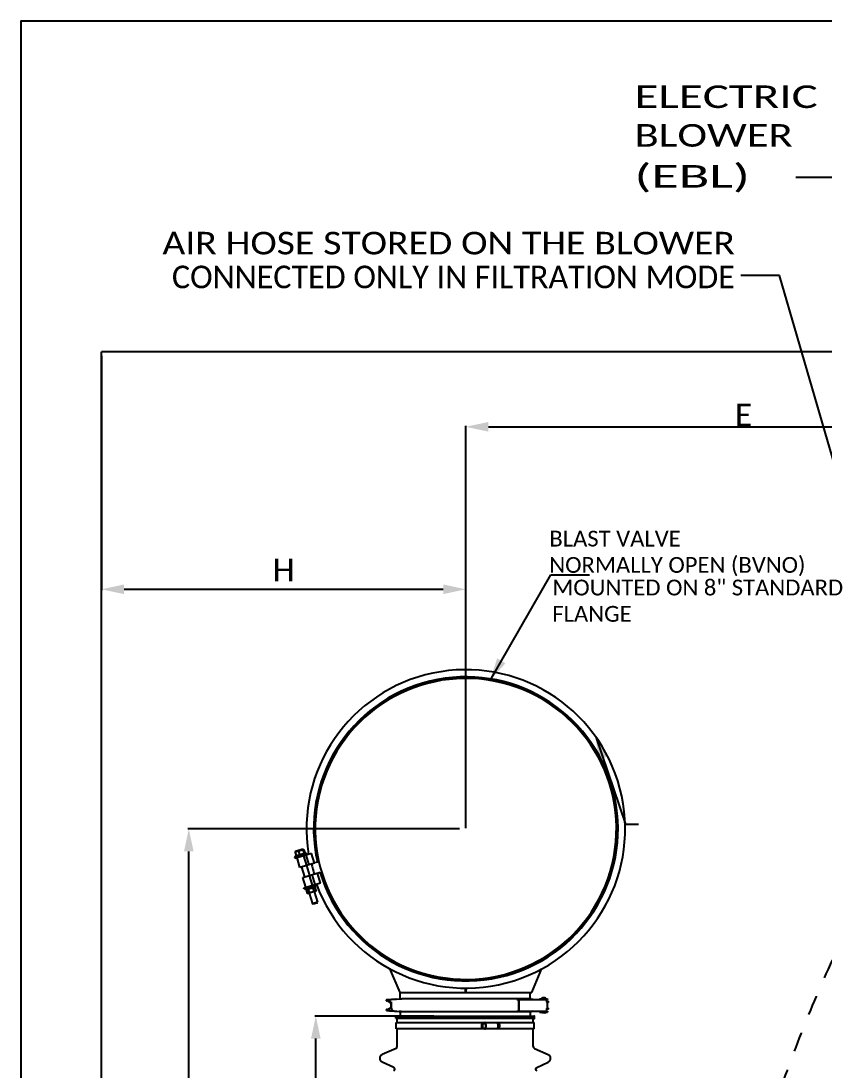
# Model space of a CAD drawing. Header units: millimetres. Extents: x 11802 to 19889, y -472 to 9054.
# Drawn here: x 12162 to 13409, y 7424 to 9054 of the extents above; entities that cross this region are included whole.
import ezdxf
from ezdxf.enums import TextEntityAlignment as Align

# ---------------------------------------------------------------- set-up
doc = ezdxf.new("R2010")
doc.units = ezdxf.units.MM
doc.header["$LTSCALE"] = 307.34
doc.header["$PDMODE"] = 3
doc.header["$PDSIZE"] = 8
doc.linetypes.add('DASHED', pattern=[0.2, 0.1, -0.1])
doc.layers.get('0').update_dxf_attribs({"linetype": 'CONTINUOUS'})
doc.layers.get('Defpoints').update_dxf_attribs({"linetype": 'CONTINUOUS'})
doc.styles.get("Standard").update_dxf_attribs({"font": 'calibri.ttf'})
doc.dimstyles.new('DIMSTYLE_1', dxfattribs={"dimtxt": 35, "dimasz": 35, "dimexe": 1.5, "dimexo": 1, "dimgap": 0.875, "dimtad": 1, "dimdsep": 46, "dimtxsty": 'Standard', "dimblk": '_FILLED', "dimblk1": '_FILLED', "dimblk2": '_FILLED', "dimcen": 0.09, "dimazin": 2, "dimtp": 0.01, "dimtm": 0.01, "dimtfac": 1, "dimtofl": 0, "dimtmove": 0, "dimatfit": 3, "dimldrblk": '_FILLED', "dimfxl": 1, "dimtolj": 1, "dimarcsym": 0})
doc.dimstyles.get("Standard").update_dxf_attribs({"dimtxt": 35, "dimasz": 35, "dimexe": 1.5, "dimexo": 1, "dimtad": 1, "dimdsep": 46, "dimtxsty": 'Standard', "dimblk": '_FILLED', "dimblk1": '_FILLED', "dimblk2": '_FILLED', "dimcen": 0.09, "dimazin": 2, "dimtol": 1, "dimtp": 0.01, "dimtm": 0.01, "dimtfac": 1, "dimtofl": 0, "dimtmove": 0, "dimatfit": 3, "dimldrblk": '_FILLED', "dimfxl": 1, "dimtolj": 1, "dimarcsym": 0})

# ---------------------------------------------------------------- blocks, each defined once
blk = doc.blocks.new('_FILLED')
at = {"color": 0, "linetype": 'ByBlock'}
blk.add_solid([(0, 0), (-1, 0.214), (-1, -0.214)], dxfattribs=at)
blk = doc.blocks.new('*D784')
at = {"color": 0, "linetype": 'Continuous', "lineweight": -2}
for p, q in [((12286.8, 8533.9), (12286.8, 8170.3)), ((12321.8, 8171.8), (12816.8, 8171.8)), ((12851.8, 7809.9), (12851.8, 8173.3))]:
    blk.add_line(p, q, dxfattribs=at)
at = {"layer": 'Defpoints', "color": 0}
for p in [(12286.8, 8534.9), (12851.8, 8171.8), (12851.8, 7808.9)]:
    blk.add_point(p, dxfattribs=at)
at = {"color": 0, "linetype": 'ByBlock', "lineweight": -2, "xscale": 35, "yscale": 35, "zscale": 35, "rotation": 180}
blk.add_blockref('_FILLED', (12286.8, 8171.8), dxfattribs=at)
at = {"color": 0, "linetype": 'ByBlock', "lineweight": -2, "xscale": 35, "yscale": 35, "zscale": 35}
blk.add_blockref('_FILLED', (12851.8, 8171.8), dxfattribs=at)
at = {"color": 0, "insert": (12569.3, 8219.3), "char_height": 35, "attachment_point": 2, "line_spacing_factor": 0.9}
blk.add_mtext('\\A1;H', dxfattribs=at)
blk = doc.blocks.new('*D785')
at = {"color": 0, "linetype": 'Continuous', "lineweight": -2}
for p, q in [((12802.2, 7509.4), (12617.7, 7509.4)), ((12619.2, 7044.4), (12619.2, 7474.4)), ((12802.2, 7009.4), (12617.7, 7009.4))]:
    blk.add_line(p, q, dxfattribs=at)
at = {"layer": 'Defpoints', "color": 0}
for p in [(12619.2, 7509.4), (12803.2, 7509.4), (12803.2, 7009.4)]:
    blk.add_point(p, dxfattribs=at)
at = {"color": 0, "linetype": 'ByBlock', "lineweight": -2, "xscale": 35, "yscale": 35, "zscale": 35}
for p, rotation in [((12619.2, 7509.4), 90), ((12619.2, 7009.4), 270)]:
    blk.add_blockref('_FILLED', p, dxfattribs=dict(at, rotation=rotation))
at = {"color": 0, "insert": (12571.6, 7259.1), "char_height": 35, "attachment_point": 2, "rotation": 90, "line_spacing_factor": 0.9}
blk.add_mtext('\\A1;B', dxfattribs=at)
blk = doc.blocks.new('*D789')
at = {"color": 0, "linetype": 'Continuous', "lineweight": -2}
for p, q in [((12841.8, 7799.9), (12420.7, 7799.9)), ((12422.2, 6274.9), (12422.2, 7764.9)), ((12287.8, 6239.9), (12423.7, 6239.9))]:
    blk.add_line(p, q, dxfattribs=at)
at = {"layer": 'Defpoints', "color": 0}
for p in [(12422.2, 7799.9), (12842.8, 7799.9), (12286.8, 6239.9)]:
    blk.add_point(p, dxfattribs=at)
at = {"color": 0, "linetype": 'ByBlock', "lineweight": -2, "xscale": 35, "yscale": 35, "zscale": 35}
for p, rotation in [((12422.2, 7799.9), 90), ((12422.2, 6239.9), 270)]:
    blk.add_blockref('_FILLED', p, dxfattribs=dict(at, rotation=rotation))
at = {"color": 0, "insert": (12374.6, 7011.8), "char_height": 35, "attachment_point": 2, "rotation": 90, "line_spacing_factor": 0.9}
blk.add_mtext('\\A1;G', dxfattribs=at)
blk = doc.blocks.new('*D809')
at = {"color": 0, "linetype": 'Continuous', "lineweight": -2}
for p, q in [((12851.8, 7800.9), (12851.8, 8425.5)), ((13713.3, 8185.8), (13713.3, 8425.5)), ((12886.8, 8424), (13678.3, 8424))]:
    blk.add_line(p, q, dxfattribs=at)
at = {"layer": 'Defpoints', "color": 0}
for p in [(13713.3, 8424), (13713.3, 8184.8), (12851.8, 7799.9)]:
    blk.add_point(p, dxfattribs=at)
at = {"color": 0, "linetype": 'ByBlock', "lineweight": -2, "xscale": 35, "yscale": 35, "zscale": 35, "rotation": 180}
blk.add_blockref('_FILLED', (12851.8, 8424), dxfattribs=at)
at = {"color": 0, "linetype": 'ByBlock', "lineweight": -2, "xscale": 35, "yscale": 35, "zscale": 35}
blk.add_blockref('_FILLED', (13713.3, 8424), dxfattribs=at)
at = {"color": 0, "insert": (13282.5, 8442.3), "char_height": 35, "attachment_point": 5}
blk.add_mtext('\\A1;E', dxfattribs=at)

msp = doc.modelspace()

# ---------------------------------------------------------------- linework, layer by layer
at = {"color": 0, "linetype": 'Continuous'}
for p, q in [((12286.83201, 6239.9217), (12286.83201, 8540.55233)), ((12623.13711, 7855.04622), (12624.82771, 7854.61448)), ((12625.06404, 7855.58622), (12623.34468, 7856.02531)), ((12586.24721, 7756.03012), (12605.41606, 7761.73583)), ((12586.7322, 7754.40077), (12612.61014, 7762.10348)), ((12587.10244, 7763.36594), (12588.52515, 7758.58621)), ((12587.17136, 7758.18324), (12603.46488, 7763.0331)), ((12587.17136, 7758.18324), (12587.68487, 7756.45805)), ((12587.91816, 7765.50037), (12587.2976, 7764.35383)), ((12587.91816, 7765.50037), (12598.8382, 7768.75079)), ((12592.55971, 7764.99033), (12593.98243, 7760.21059)), ((12598.8382, 7768.75079), (12599.98475, 7768.13023)), ((12599.35268, 7767.01229), (12600.77539, 7762.23256)), ((12599.99282, 7758.34787), (12604.5574, 7743.01279)), ((12600.68838, 7767.40987), (12602.11109, 7762.63014)), ((12603.46488, 7763.0331), (12603.9784, 7761.3079)), ((12608.83213, 7744.28518), (12604.26755, 7759.62026)), ((12605.41606, 7761.73583), (12605.90105, 7760.10648)), ((12612.05933, 7761.93953), (12616.6239, 7746.60445)), ((12586.24721, 7756.03012), (12586.7322, 7754.40077)), ((12594.65132, 7740.06419), (12590.08675, 7755.39927)), ((12617.17472, 7746.7684), (12594.65132, 7740.06419)), ((12597.04742, 7740.7774), (12601.612, 7725.44232)), ((12604.71496, 7743.05969), (12609.27954, 7727.72461)), ((12617.08223, 7747.07912), (12617.17472, 7746.7684)), ((12621.98336, 7748.18238), (12617.10368, 7747.08395)), ((12599.21589, 7724.72911), (12626.02295, 7732.70838)), ((12603.78046, 7709.39403), (12599.21589, 7724.72911)), ((12609.12197, 7727.67771), (12613.68654, 7712.34262)), ((12617.96127, 7713.61502), (12613.3967, 7728.9501)), ((12621.18848, 7731.26937), (12625.75305, 7715.93429)), ((12600.42591, 7708.39553), (12626.30386, 7716.09824)), ((12600.9109, 7706.76617), (12600.42591, 7708.39553)), ((12620.07975, 7712.47189), (12600.9109, 7706.76617)), ((12619.1556, 7710.31876), (12602.86208, 7705.46891)), ((12614.69398, 7708.38305), (12616.3016, 7702.9821)), ((12617.2356, 7709.74726), (12618.30912, 7709.49104)), ((12619.9757, 7704.07571), (12618.36808, 7709.47667)), ((12618.64208, 7712.04396), (12619.1556, 7710.31876)), ((12620.07975, 7712.47189), (12619.59476, 7714.10124)), ((12602.34856, 7707.1941), (12602.86208, 7705.46891)), ((12603.98191, 7705.19454), (12604.02334, 7705.23898)), ((12603.98191, 7705.19454), (12605.58954, 7699.79359)), ((12604.78207, 7706.0404), (12604.02342, 7705.23882)), ((12605.64853, 7699.77903), (12605.58954, 7699.79359)), ((12606.72202, 7699.52299), (12605.6485, 7699.77922)), ((12619.17554, 7703.22986), (12606.72202, 7699.52299)), ((12607.50089, 7706.24199), (12609.10852, 7700.84104)), ((12609.11501, 7700.23528), (12614.02193, 7683.75007)), ((12616.78255, 7702.51757), (12621.68947, 7686.03236)), ((12618.30428, 7702.97248), (12618.30168, 7702.97188)), ((12618.30428, 7702.97248), (12618.30173, 7702.97172)), ((12619.17554, 7703.22986), (12619.9342, 7704.03144)), ((12621.68947, 7686.03236), (12614.02193, 7683.75007)), ((12615.26565, 7683.07691), (12614.02193, 7683.75007)), ((12621.01631, 7684.78863), (12615.26565, 7683.07691)), ((12621.01631, 7684.78863), (12621.68947, 7686.03236)), ((12733.71099, 7583.2711), (12749.65735, 7545.9217)), ((12954.00666, 7545.9217), (12969.90923, 7583.16846)), ((12749.65757, 7545.9217), (12852.0302, 7545.9217)), ((12749.88041, 7536.14858), (12749.88041, 7545.9217)), ((12851.58201, 7545.9217), (12851.58201, 7553.12185)), ((12852.08201, 7553.14085), (12852.08201, 7545.9217)), ((12852.08201, 7545.9217), (12954.00664, 7545.9217)), ((12951.88041, 7536.36994), (12951.88041, 7545.9217)), ((12728.92729, 7534.61813), (12728.92729, 7533.01813)), ((12728.96684, 7533.01831), (12728.96684, 7534.61831)), ((12729.28063, 7534.6073), (12730.31278, 7534.6073)), ((12730.26355, 7533.0073), (12729.28063, 7533.0073)), ((12731.2759, 7532.56773), (12734.57465, 7530.36928)), ((12731.33673, 7533.24419), (12735.99597, 7529.1073)), ((12731.40756, 7533.99457), (12735.05274, 7531.01493)), ((12731.45571, 7532.53051), (12733.55089, 7531.27826)), ((12735.94118, 7529.1073), (12733.61097, 7530.97708)), ((12734.47324, 7534.86452), (12733.80353, 7534.82747)), ((12733.80404, 7534.81834), (12734.52754, 7534.86538)), ((12734.564, 7534.87046), (12733.88032, 7534.8258)), ((12737.28551, 7535.05003), (12734.47324, 7534.86452)), ((12734.52754, 7534.86538), (12736.3518, 7534.98522)), ((12735.94118, 7523.5073), (12735.94118, 7529.1073)), ((12735.99597, 7529.31556), (12735.99597, 7523.29905)), ((12738.86808, 7535.15573), (12737.28551, 7535.05003)), ((12740.80375, 7535.28628), (12738.86808, 7535.15573)), ((12741.88763, 7535.36539), (12740.93595, 7535.29534)), ((12743.77172, 7535.53394), (12741.88763, 7535.36539)), ((12744.05715, 7535.54534), (12750.43377, 7536.17442)), ((12744.54928, 7535.6142), (12748.42425, 7536.02897)), ((12750.14983, 7536.14858), (12749.87371, 7536.11917)), ((12953.1657, 7536.36994), (12752.63135, 7536.36994)), ((12932.6182, 7533.70221), (12932.6182, 7534.90221)), ((12932.6182, 7534.90221), (12978.70907, 7534.90221)), ((12932.61823, 7533.70221), (12933.66771, 7533.70221)), ((12933.66771, 7533.70245), (12933.66771, 7518.07895)), ((12934.19347, 7533.70221), (12934.19347, 7518.10221)), ((12953.1657, 7536.36994), (12959.83336, 7534.90221)), ((12962.31786, 7534.91365), (12964.75075, 7534.91365)), ((12966.13039, 7536.10221), (12966.13039, 7534.90221)), ((12966.13039, 7536.10221), (12978.70907, 7536.10221)), ((12969.38039, 7536.30221), (12969.38039, 7536.15221)), ((12969.38039, 7536.15221), (12969.39504, 7536.11686)), ((12970.38039, 7537.30221), (12973.88039, 7537.30221)), ((12974.45942, 7537.50221), (12970.9595, 7537.50221)), ((12974.88039, 7536.15221), (12974.86575, 7536.11686)), ((12974.88039, 7536.30221), (12974.88039, 7536.15221)), ((12975.40946, 7536.30221), (12974.88039, 7536.30221)), ((12975.44481, 7536.31686), (12975.40946, 7536.30221)), ((12975.45946, 7536.35221), (12975.44481, 7536.31686)), ((12975.45946, 7536.50221), (12975.45946, 7536.35221)), ((12977.37987, 7534.31445), (12977.37987, 7534.90221)), ((12977.62531, 7531.7294), (12977.58307, 7532.42657)), ((12977.58307, 7532.42657), (12980.03101, 7532.42657)), ((12977.74061, 7530.70221), (12977.72475, 7530.80136)), ((12979.91671, 7530.70221), (12977.74061, 7530.70221)), ((12977.77185, 7530.3133), (12977.77185, 7521.49112)), ((12977.85614, 7531.90221), (12977.98409, 7531.90221)), ((12977.98409, 7530.92657), (12977.98409, 7531.90221)), ((12980.03101, 7530.92657), (12977.98409, 7530.92657)), ((12978.70946, 7536.10221), (12978.70946, 7534.90221)), ((12979.91671, 7530.70221), (12979.91671, 7530.92657)), ((12980.03129, 7530.92657), (12980.03129, 7532.42657)), ((12728.95571, 7517.99636), (12728.95571, 7519.59636)), ((12729.26951, 7519.6073), (12730.3072, 7519.6073)), ((12730.29119, 7518.0073), (12729.26951, 7518.0073)), ((12729.28154, 7517.97755), (12732.04919, 7517.88421)), ((12729.29373, 7517.97781), (12732.10022, 7517.88341)), ((12731.31902, 7520.04688), (12733.14639, 7521.26199)), ((12735.99597, 7523.5073), (12731.33673, 7519.77791)), ((12731.48065, 7518.56538), (12735.19325, 7521.08385)), ((12732.04919, 7517.88421), (12734.45968, 7517.75097)), ((12732.10022, 7517.88341), (12734.54065, 7517.74837)), ((12733.72335, 7517.79886), (12734.25765, 7517.76416)), ((12734.25765, 7517.76416), (12734.45967, 7517.75097)), ((12734.45967, 7517.75097), (12734.54045, 7517.74569)), ((12734.54045, 7517.74569), (12734.63342, 7517.73961)), ((12734.63343, 7517.73961), (12737.33074, 7517.5617)), ((12737.33074, 7517.5617), (12739.49076, 7517.41746)), ((12738.91024, 7517.45883), (12740.84852, 7517.32812)), ((12739.49076, 7517.41746), (12741.30362, 7517.29496)), ((12744.58564, 7517.00127), (12748.47439, 7516.58564)), ((12749.88041, 7516.46101), (12749.88041, 7509.4217)), ((12953.1657, 7516.24467), (12752.62573, 7516.24467)), ((12932.6182, 7516.90221), (12932.6182, 7518.10221)), ((12932.6182, 7518.10221), (12933.66771, 7518.10221)), ((12932.6182, 7516.90221), (12978.70907, 7516.90221)), ((12932.87153, 7518.07895), (12932.87153, 7518.10221)), ((12932.87153, 7518.07895), (12933.66771, 7518.07895)), ((12951.88041, 7516.24467), (12951.88041, 7509.4217)), ((12956.15281, 7516.90221), (12953.1657, 7516.24467)), ((12966.13039, 7516.90221), (12966.13039, 7515.70221)), ((12966.13039, 7515.70221), (12978.70907, 7515.70221)), ((12969.63039, 7515.45221), (12969.64504, 7515.48757)), ((12969.63039, 7514.35221), (12969.63039, 7515.45221)), ((12969.64504, 7514.31686), (12969.63039, 7514.35221)), ((12969.64504, 7515.48757), (12969.68039, 7515.50221)), ((12969.68039, 7514.30221), (12969.64504, 7514.31686)), ((12969.68039, 7515.50221), (12974.58039, 7515.50221)), ((12974.58039, 7514.30221), (12969.68039, 7514.30221)), ((12970.20946, 7515.65221), (12970.2241, 7515.68757)), ((12970.20946, 7515.50221), (12970.20946, 7515.65221)), ((12970.36575, 7515.51686), (12970.33039, 7515.50221)), ((12970.38039, 7515.55221), (12970.36575, 7515.51686)), ((12970.38039, 7515.55221), (12970.38039, 7515.70221)), ((12973.88039, 7515.55221), (12973.88039, 7515.70221)), ((12973.88039, 7515.55221), (12973.89504, 7515.51686)), ((12973.89504, 7515.51686), (12973.93039, 7515.50221)), ((12974.61575, 7515.48757), (12974.58039, 7515.50221)), ((12974.58039, 7514.30221), (12974.61575, 7514.31686)), ((12974.63039, 7515.45221), (12974.61575, 7515.48757)), ((12974.61575, 7514.31686), (12974.63039, 7514.35221)), ((12974.63039, 7514.35221), (12974.63039, 7515.45221)), ((12975.15946, 7514.50221), (12974.63039, 7514.50221)), ((12975.15946, 7514.50221), (12975.19481, 7514.51686)), ((12975.20946, 7515.65221), (12975.19481, 7515.68757)), ((12975.19481, 7514.51686), (12975.20946, 7514.55221)), ((12975.20946, 7514.55221), (12975.20946, 7515.65221)), ((12977.37987, 7516.91365), (12977.37987, 7517.49002)), ((12979.91671, 7519.90221), (12977.61386, 7519.90221)), ((12977.71961, 7520.96403), (12977.72562, 7521.0022)), ((12977.72546, 7521.00238), (12977.74061, 7521.10221)), ((12977.74061, 7521.10221), (12977.98409, 7521.10221)), ((12977.77185, 7521.92657), (12980.03101, 7521.92657)), ((12977.98409, 7520.42657), (12977.98409, 7521.10221)), ((12980.03101, 7520.42657), (12977.98409, 7520.42657)), ((12978.70946, 7516.90221), (12978.70946, 7515.70221)), ((12979.91671, 7519.90221), (12979.91671, 7520.42657)), ((12980.03129, 7520.42657), (12980.03129, 7521.92657)), ((12743.38041, 7506.4217), (12743.38041, 7508.4217)), ((12743.88041, 7489.4217), (12743.88041, 7499.4217)), ((12743.88041, 7499.4217), (12957.88041, 7499.4217)), ((12744.38041, 7509.4217), (12957.38041, 7509.4217)), ((12957.38041, 7505.4217), (12744.38041, 7505.4217)), ((12745.38041, 7499.4217), (12745.38041, 7505.4217)), ((12877.07642, 7498.00923), (12881.87596, 7498.00923)), ((12880.87454, 7498.00923), (12880.87454, 7499.4217)), ((12881.06579, 7499.0812), (12881.01595, 7499.04815)), ((12902.17245, 7498.6248), (12901.10077, 7498.6248)), ((12956.38041, 7499.4217), (12956.38041, 7505.4217)), ((12957.88041, 7489.4217), (12957.88041, 7499.4217)), ((12958.38041, 7506.4217), (12958.38041, 7508.4217)), ((12957.88041, 7489.4217), (12743.88041, 7489.4217)), ((12745.38041, 7462.03418), (12745.38041, 7489.4217)), ((12877.07642, 7490.83417), (12881.87596, 7490.83417)), ((12880.87454, 7489.4217), (12880.87454, 7490.83417)), ((12881.01595, 7489.79524), (12881.06579, 7489.7622)), ((12902.17245, 7490.2186), (12901.10077, 7490.2186)), ((12956.38041, 7462.03418), (12956.38041, 7489.4217)), ((12743.61764, 7459.30119), (12722.17309, 7449.59318)), ((12958.14318, 7459.30119), (12979.58773, 7449.59318)), ((12740.05573, 7429.65469), (12722.17309, 7437.75021)), ((12961.70509, 7429.65469), (12979.58773, 7437.75021))]:
    msp.add_line(p, q, dxfattribs=at)
msp.add_line((14355.35303, 8540.55233), (12286.83201, 8540.55233))
msp.add_lwpolyline([(18205.07743, 4777), (12162, 4777), (12162, 9053.78402), (18205.07743, 9053.78402)], close=True, dxfattribs=at)
for points in [[(12732.8414, 7534.77423), (12732.04919, 7534.7304), (12729.30863, 7534.63814)], [(12734.52754, 7534.86538), (12732.10022, 7534.7312), (12729.30868, 7534.63712)], [(12741.3485, 7535.31987), (12739.53297, 7535.19719), (12738.00369, 7535.09481), (12736.3518, 7534.98522)], [(12744.05715, 7535.54534), (12743.58993, 7535.50043), (12742.07866, 7535.37212), (12741.44865, 7535.32675)], [(12977.54952, 7533.70917), (12977.52973, 7533.91933), (12977.38555, 7534.30774), (12977.11761, 7534.62418), (12976.75795, 7534.83056), (12976.34948, 7534.90221)], [(12977.58307, 7532.42657), (12977.55568, 7533.23882), (12977.54942, 7533.70915)], [(12977.7256, 7530.80234), (12977.67532, 7531.18206), (12977.62531, 7531.7294)], [(12734.25807, 7517.76685), (12735.62378, 7517.67727), (12737.32719, 7517.56456), (12738.91024, 7517.45883)], [(12740.98171, 7517.31899), (12741.93002, 7517.24923), (12743.81119, 7517.08111), (12744.58564, 7517.00127)], [(12976.34948, 7516.90221), (12976.758, 7516.97388), (12977.11769, 7517.1803), (12977.38562, 7517.49681), (12977.52977, 7517.88529), (12977.54952, 7518.0955)], [(12977.54942, 7518.09552), (12977.55055, 7518.2349), (12977.5604, 7518.764), (12977.57776, 7519.26035), (12977.60102, 7519.71441)], [(12977.60102, 7519.71441), (12977.62859, 7520.11789), (12977.65882, 7520.46401), (12977.68988, 7520.74704), (12977.71961, 7520.96403)]]:
    msp.add_lwpolyline(points, dxfattribs=at)
for centre, radius, start, end in [((12851.83201, 7799.9217), 247.1, 200.29567729, 189.120995), ((12851.83201, 7799.9217), 235.99174, 196.57592955, 192.68592955), ((12851.83201, 7799.9217), 235.6, 196.57592955, 192.68592955), ((12851.83201, 7799.9217), 233.5, 166.45374336, 166.20834897), ((12594.44435, 7762.88373), 7.35773, 175.08533012, 176.24228415), ((12594.80528, 7762.99118), 7.35769, 36.90956494, 38.0665312), ((12851.83201, 7799.9217), 245.5, 192.83267688, 196.57318749), ((12606.04333, 7700.39036), 6.03043, 76.01298463, 77.8273524), ((12604.62601, 7705.00064), 6.11516, 315.35032977, 317.13980031), ((12729.27588, 7543.29894), 8.69164, 268.88970753, 270.03134438), ((12730.25126, 7545.63579), 12.6285, 270.05576685, 271.05878379), ((12733.15125, 7540.73603), 7.6554, 253.41253018, 255.17462247), ((12733.40322, 7535.79466), 3.80097, 234.92692477, 239.17832417), ((12745.26006, 7532.60725), 9.42132, 198.39314949, 200.44981903), ((12742.69254, 7536.72828), 1.31812, 277.06347176, 277.43807266), ((12746.67254, 7505.34041), 30.32783, 96.04993326, 96.64990475), ((12962.31796, 7534.08621), 0.82744, 90.00726621, 94.60007705), ((12970.38039, 7536.30221), 1, 90, 180), ((12970.95946, 7536.50221), 1, 90, 125.91379076), ((12973.88039, 7536.30221), 1, 0, 90), ((12974.45946, 7536.50221), 1, 0, 90), ((12730.28587, 7507.64528), 10.36202, 89.24199876, 89.9705601), ((12730.29989, 7507.85226), 11.75505, 89.16005218, 89.96437285), ((12732.8089, 7513.54369), 6.36328, 107.18508282, 109.41209429), ((12733.13673, 7512.48186), 7.47457, 104.96296489, 107.18096072), ((12744.38041, 7508.4217), 1, 90, 180), ((12744.38041, 7506.4217), 1, 180, 270), ((12897.47762, 7496.52515), 3.72988, 30.07594378, 32.16795933), ((12896.98675, 7496.24509), 4.29501, 25.88032549, 30.02731539), ((12894.13947, 7495.10821), 7.36544, 15.39011583, 17.45350469), ((12957.38041, 7508.4217), 1, 0, 90), ((12957.38041, 7506.4217), 1, 270, 0), ((12897.44664, 7492.33666), 3.76591, 328.25654848, 329.92142757), ((12896.98647, 7492.59845), 4.29532, 329.9759501, 334.1195718), ((12894.13947, 7493.73519), 7.36544, 342.54649531, 344.60988417), ((12900.50601, 7491.92415), 1.90482, 316.27540143, 317.72069981), ((12724.85376, 7443.6717), 6.5, 114.35639125, 245.64360875), ((12742.38041, 7462.03418), 3, 294.35639125, 0), ((12959.38041, 7462.03418), 3, 180, 245.64360875), ((12976.90706, 7443.6717), 6.5, 294.35639125, 65.64360875), ((12738.8185, 7426.9217), 3, 294.35639125, 65.64360875), ((12962.94232, 7426.9217), 3, 114.35639125, 245.64360875)]:
    msp.add_arc(centre, radius, start, end, dxfattribs=at)
at = {"color": 0, "linetype": 'DASHED'}
msp.add_open_spline([(13237.37015, 6857.08306), (13234.23659, 6943.08176), (13241.58766, 7026.74957), (13293.20196, 7273.23375), (13394.77464, 7566.88252), (13571.14678, 7886.76644), (13597.95496, 8068.9021), (13603.75868, 8184.82154)], degree=3, knots=[0, 0, 0, 0, 0.0821903238, 0.1910900608, 0.557560241, 0.7728378692, 1, 1, 1, 1], dxfattribs=at)
at = {"color": 0, "linetype": 'Continuous'}
for points, knots in [([(12587.10244, 7763.36594), (12587.43643, 7763.76368), (12588.15082, 7764.49973), (12589.51359, 7765.24478), (12591.06197, 7765.36625), (12592.06259, 7765.14068), (12592.55971, 7764.99033)], [0, 0, 0, 0, 0.255231388, 0.5000018588, 0.7447692596, 1, 1, 1, 1]), ([(12587.29761, 7764.35379), (12587.23868, 7764.24503), (12587.16254, 7763.96229), (12587.12781, 7763.67749), (12587.11367, 7763.51408)], [0, 0, 0, 0, 0.4299347172, 1, 1, 1, 1]), ([(12592.55971, 7764.99033), (12593.00287, 7765.42567), (12593.94892, 7766.23556), (12595.63955, 7767.06514), (12597.50865, 7767.29512), (12598.74358, 7767.13442), (12599.35268, 7767.01229)], [0, 0, 0, 0, 0.2510426553, 0.5000018918, 0.748957941, 1, 1, 1, 1]), ([(12599.35268, 7767.01229), (12599.365, 7767.19854), (12599.40134, 7767.5275), (12599.48446, 7767.92967), (12599.69896, 7768.22628), (12599.90727, 7768.17207), (12599.98476, 7768.13019)], [0, 0, 0, 0, 0.3682283698, 0.6463440666, 0.8262389574, 1, 1, 1, 1]), ([(12599.98476, 7768.13019), (12600.09358, 7768.07136), (12600.31194, 7767.87628), (12600.49676, 7767.65684), (12600.59796, 7767.52776)], [0, 0, 0, 0, 0.4299347183, 1, 1, 1, 1]), ([(12607.50089, 7706.24199), (12608.03502, 7706.58462), (12609.13823, 7707.21839), (12610.9159, 7707.92243), (12612.78919, 7708.30536), (12614.05943, 7708.37782), (12614.69398, 7708.38305)], [0, 0, 0, 0, 0.2500487086, 0.5000005162, 0.7499513447, 1, 1, 1, 1]), ([(12614.69398, 7708.38305), (12614.93391, 7708.63195), (12615.43737, 7709.08484), (12616.04983, 7709.39204), (12616.36283, 7709.48552)], [0, 0, 0, 0, 0.5141633442, 1, 1, 1, 1]), ([(12616.36541, 7709.48629), (12616.67892, 7709.57961), (12617.3606, 7709.65675), (12618.03071, 7709.55393), (12618.36808, 7709.47667)], [0, 0, 0, 0, 0.4858938821, 1, 1, 1, 1]), ([(12604.02342, 7705.23882), (12604.23866, 7705.46619), (12604.69073, 7705.87942), (12605.50228, 7706.30571), (12606.40812, 7706.43198), (12607.01162, 7706.35053), (12607.31489, 7706.2852)], [0, 0, 0, 0, 0.2583442245, 0.5017798856, 0.7440213937, 1, 1, 1, 1]), ([(12608.97644, 7700.70309), (12608.75831, 7700.48241), (12608.298, 7700.08344), (12607.46995, 7699.69511), (12606.55757, 7699.60715), (12605.95308, 7699.70652), (12605.6485, 7699.77922)], [0, 0, 0, 0, 0.2560122993, 0.4982258309, 0.7416377201, 1, 1, 1, 1]), ([(12616.3016, 7702.9821), (12615.76747, 7702.63946), (12614.6647, 7702.00476), (12612.88648, 7701.30206), (12611.01344, 7700.91794), (12609.74308, 7700.84627), (12609.10852, 7700.84104)], [0, 0, 0, 0, 0.2500495304, 0.500000181, 0.7499507808, 1, 1, 1, 1]), ([(12618.30173, 7702.97172), (12617.98854, 7702.87881), (12617.30778, 7702.80108), (12616.63859, 7702.90492), (12616.3016, 7702.9821)], [0, 0, 0, 0, 0.4858410341, 1, 1, 1, 1]), ([(12619.9757, 7704.07571), (12619.73546, 7703.82649), (12619.23127, 7703.37303), (12618.61778, 7703.06579), (12618.30428, 7702.97248)], [0, 0, 0, 0, 0.5141665174, 1, 1, 1, 1]), ([(12728.93619, 7534.62124), (12728.93397, 7534.62085), (12728.93142, 7534.6202), (12728.9274, 7534.61913), (12728.92729, 7534.61822)], [0, 0, 0, 0, 0.7102959091, 1, 1, 1, 1]), ([(12728.92729, 7533.01822), (12728.9274, 7533.01914), (12728.93147, 7533.02021), (12728.93404, 7533.02087), (12728.93628, 7533.02126)], [0, 0, 0, 0, 0.2894088301, 1, 1, 1, 1]), ([(12728.96149, 7533.01258), (12728.95292, 7533.01317), (12728.94504, 7533.01568), (12728.92729, 7533.01515), (12728.92729, 7533.01816)], [0, 0, 0, 0, 0.740119524, 1, 1, 1, 1]), ([(12729.00245, 7534.61261), (12728.99359, 7534.61322), (12728.9849, 7534.61591), (12728.96721, 7534.61512), (12728.96684, 7534.61829)], [0, 0, 0, 0, 0.7358210641, 1, 1, 1, 1]), ([(12728.96684, 7533.01828), (12728.96764, 7533.01145), (12729.00757, 7533.01756), (12729.09202, 7532.99938), (12729.20253, 7533.0073), (12729.28063, 7533.0073)], [0, 0, 0, 0, 0.0656818207, 0.2546705884, 1, 1, 1, 1]), ([(12729.10746, 7534.60893), (12729.08708, 7534.60934), (12729.05207, 7534.61018), (12729.01706, 7534.61161), (12729.00245, 7534.61261)], [0, 0, 0, 0, 0.5818844155, 1, 1, 1, 1]), ([(12730.38814, 7534.60762), (12730.37511, 7534.60752), (12730.35078, 7534.60733), (12730.32644, 7534.60731), (12730.31514, 7534.60746)], [0, 0, 0, 0, 0.5355327034, 1, 1, 1, 1]), ([(12730.9658, 7533.39921), (12730.90163, 7533.41838), (12730.6865, 7533.48593), (12730.47365, 7533.5636), (12730.33108, 7533.63314)], [0, 0, 0, 0, 0.2968504487, 1, 1, 1, 1]), ([(12730.38814, 7534.60762), (12730.52927, 7534.60877), (12730.85846, 7534.45079), (12731.12731, 7534.24278), (12731.2777, 7534.10587)], [0, 0, 0, 0, 0.4096565632, 1, 1, 1, 1]), ([(12731.21909, 7532.68383), (12731.15133, 7532.73149), (12730.92902, 7532.87705), (12730.67113, 7533.0127), (12730.48461, 7533.00945)], [0, 0, 0, 0, 0.3075368674, 1, 1, 1, 1]), ([(12731.16443, 7532.64508), (12731.15568, 7532.65166), (12731.13854, 7532.66496), (12731.12191, 7532.6789), (12731.11384, 7532.686)], [0, 0, 0, 0, 0.5046189087, 1, 1, 1, 1]), ([(12731.21918, 7532.60591), (12731.20988, 7532.6123), (12731.19147, 7532.62514), (12731.17334, 7532.63837), (12731.16443, 7532.64508)], [0, 0, 0, 0, 0.5029786728, 1, 1, 1, 1]), ([(12731.2759, 7532.56773), (12731.2664, 7532.57406), (12731.24744, 7532.5867), (12731.22856, 7532.59947), (12731.21918, 7532.60591)], [0, 0, 0, 0, 0.5009510111, 1, 1, 1, 1]), ([(12735.05275, 7531.01493), (12735.11097, 7530.96751), (12735.27151, 7530.90655), (12735.58699, 7531.04152), (12735.78205, 7531.19892), (12735.91858, 7531.30635)], [0, 0, 0, 0, 0.2289405885, 0.4703716697, 1, 1, 1, 1]), ([(12735.91858, 7531.30635), (12735.94725, 7531.15122), (12736.05087, 7530.58746), (12736.18873, 7530.02882), (12736.32004, 7529.63449)], [0, 0, 0, 0, 0.2751293894, 1, 1, 1, 1]), ([(12749.88933, 7536.1583), (12749.77388, 7536.15128), (12749.28476, 7536.11708), (12748.79674, 7536.06884), (12748.42425, 7536.02897)], [0, 0, 0, 0, 0.2359251488, 1, 1, 1, 1]), ([(12750.98267, 7536.21132), (12751.15618, 7536.23577), (12751.70343, 7536.30706), (12752.25432, 7536.36994), (12752.63135, 7536.36994)], [0, 0, 0, 0, 0.3172847206, 1, 1, 1, 1]), ([(12934.19347, 7533.70221), (12934.19347, 7533.99397), (12934.1489, 7534.4195), (12933.83227, 7534.90221), (12933.66748, 7534.90221)], [0, 0, 0, 0, 0.6390629191, 1, 1, 1, 1]), ([(12977.60479, 7532.06395), (12977.62329, 7532.03935), (12977.68833, 7531.96331), (12977.78562, 7531.90329), (12977.85614, 7531.90221)], [0, 0, 0, 0, 0.3037788001, 1, 1, 1, 1]), ([(12729.26951, 7519.6073), (12729.1914, 7519.6073), (12729.0809, 7519.61526), (12728.99645, 7519.59705), (12728.95652, 7519.60322), (12728.95571, 7519.59639)], [0, 0, 0, 0, 0.7453467499, 0.9343362858, 1, 1, 1, 1]), ([(12728.95571, 7517.99639), (12728.95652, 7518.00322), (12728.99645, 7517.99705), (12729.0809, 7518.01526), (12729.1914, 7518.0073), (12729.26951, 7518.0073)], [0, 0, 0, 0, 0.0656638539, 0.2546533427, 1, 1, 1, 1]), ([(12731.28664, 7518.42451), (12731.13995, 7518.30829), (12730.87373, 7518.12904), (12730.55908, 7518.00467), (12730.42295, 7518.0064)], [0, 0, 0, 0, 0.5789025667, 1, 1, 1, 1]), ([(12730.47221, 7519.60605), (12730.52086, 7519.60537), (12730.77467, 7519.6522), (12730.98916, 7519.8066), (12731.15341, 7519.92996)], [0, 0, 0, 0, 0.1915010991, 1, 1, 1, 1]), ([(12731.23668, 7519.71734), (12731.23241, 7519.71706), (12731.22356, 7519.71739), (12731.21499, 7519.7197), (12731.21078, 7519.72132)], [0, 0, 0, 0, 0.4863891946, 1, 1, 1, 1]), ([(12738.50384, 7519.3699), (12738.21562, 7519.51652), (12737.64954, 7519.8197), (12736.79844, 7520.33814), (12736.10222, 7520.80591), (12735.42671, 7521.2402), (12735.19331, 7521.08388)], [0, 0, 0, 0, 0.2583891367, 0.5173808442, 0.7755342162, 1, 1, 1, 1]), ([(12738.50386, 7519.36994), (12738.26536, 7519.49129), (12737.30719, 7520.06433), (12736.5348, 7520.99977), (12736.25218, 7521.80222)], [0, 0, 0, 0, 0.2392811346, 1, 1, 1, 1]), ([(12750.59285, 7516.42974), (12750.43209, 7516.43257), (12749.72422, 7516.45928), (12749.01872, 7516.52746), (12748.47439, 7516.58564)], [0, 0, 0, 0, 0.2270264298, 1, 1, 1, 1]), ([(12752.62573, 7516.24467), (12752.52746, 7516.24467), (12751.98635, 7516.26721), (12751.44873, 7516.33734), (12751.01003, 7516.39874)], [0, 0, 0, 0, 0.1815662532, 1, 1, 1, 1]), ([(12933.66748, 7516.90221), (12933.83229, 7516.90221), (12934.14889, 7517.38496), (12934.19347, 7517.81048), (12934.19347, 7518.10221)], [0, 0, 0, 0, 0.3609942372, 1, 1, 1, 1]), ([(12877.07642, 7498.00923), (12876.9191, 7498.00923), (12876.56036, 7497.63459), (12876.18762, 7496.43444), (12876.07077, 7495.27292), (12876.07077, 7494.4217)], [0, 0, 0, 0, 0.1219868835, 0.3399696562, 1, 1, 1, 1]), ([(12878.08208, 7494.4217), (12878.08208, 7495.27292), (12877.96522, 7496.43444), (12877.59249, 7497.63459), (12877.23375, 7498.00923), (12877.07642, 7498.00923)], [0, 0, 0, 0, 0.6600306728, 0.8780132703, 1, 1, 1, 1]), ([(12881.01595, 7499.04819), (12880.97077, 7499.04747), (12880.89556, 7499.21282), (12880.88229, 7499.33015), (12880.87454, 7499.4217)], [0, 0, 0, 0, 0.329707133, 1, 1, 1, 1]), ([(12881.11858, 7499.14988), (12881.10957, 7499.13888), (12881.09163, 7499.11625), (12881.07438, 7499.09308), (12881.06579, 7499.0812)], [0, 0, 0, 0, 0.4922363391, 1, 1, 1, 1]), ([(12881.57553, 7499.42163), (12881.53638, 7499.42166), (12881.35443, 7499.39351), (12881.20842, 7499.25958), (12881.11858, 7499.14988)], [0, 0, 0, 0, 0.2163697705, 1, 1, 1, 1]), ([(12882.97694, 7494.4217), (12882.97694, 7495.60807), (12882.81439, 7497.22688), (12882.2945, 7498.89949), (12881.79475, 7499.42144), (12881.57553, 7499.42163)], [0, 0, 0, 0, 0.6600585111, 0.8780306083, 1, 1, 1, 1]), ([(12881.87554, 7498.00917), (12882.03277, 7498.00952), (12882.39186, 7497.63501), (12882.76471, 7496.43496), (12882.88161, 7495.27314), (12882.88161, 7494.4217)], [0, 0, 0, 0, 0.1219072565, 0.3398551012, 1, 1, 1, 1]), ([(12899.36144, 7499.42163), (12899.47574, 7499.42157), (12900.01548, 7499.32198), (12900.41025, 7498.86795), (12900.63493, 7498.51095)], [0, 0, 0, 0, 0.2132128524, 1, 1, 1, 1]), ([(12901.17094, 7497.27427), (12901.57751, 7497.22276), (12902.2715, 7496.10599), (12902.36571, 7495.08615), (12902.36571, 7494.4217)], [0, 0, 0, 0, 0.3814853483, 1, 1, 1, 1]), ([(12901.24079, 7497.06292), (12901.29664, 7496.86022), (12901.49756, 7495.9937), (12901.57487, 7495.10036), (12901.57487, 7494.4217)], [0, 0, 0, 0, 0.2365308027, 1, 1, 1, 1]), ([(12902.0322, 7498.0604), (12901.99809, 7498.10495), (12901.86758, 7498.26347), (12901.71147, 7498.4033), (12901.58372, 7498.48078)], [0, 0, 0, 0, 0.2730184645, 1, 1, 1, 1]), ([(12902.96168, 7494.4217), (12902.96168, 7495.12675), (12902.82714, 7496.3897), (12902.37304, 7497.61522), (12902.0322, 7498.0604)], [0, 0, 0, 0, 0.557034882, 1, 1, 1, 1]), ([(12902.17279, 7498.62472), (12902.77343, 7498.62434), (12903.56511, 7497.48096), (12903.93629, 7495.99228), (12904.03335, 7494.95993), (12904.03335, 7494.4217)], [0, 0, 0, 0, 0.3724272882, 0.6662690965, 1, 1, 1, 1]), ([(12876.07077, 7494.4217), (12876.07077, 7493.57042), (12876.18753, 7492.4088), (12876.56045, 7491.20876), (12876.91919, 7490.83416), (12877.07649, 7490.83421)], [0, 0, 0, 0, 0.6600711893, 0.8780376894, 1, 1, 1, 1]), ([(12877.07649, 7490.83421), (12877.23379, 7490.83426), (12877.59241, 7491.20886), (12877.96536, 7492.40891), (12878.08208, 7493.57046), (12878.08208, 7494.4217)], [0, 0, 0, 0, 0.1219711656, 0.3399415739, 1, 1, 1, 1]), ([(12880.87454, 7489.4217), (12880.88229, 7489.51325), (12880.89556, 7489.63057), (12880.97077, 7489.79592), (12881.01595, 7489.7952)], [0, 0, 0, 0, 0.670292867, 1, 1, 1, 1]), ([(12881.06579, 7489.7622), (12881.07438, 7489.75032), (12881.09163, 7489.72715), (12881.10957, 7489.70451), (12881.11858, 7489.69351)], [0, 0, 0, 0, 0.5077636609, 1, 1, 1, 1]), ([(12881.11858, 7489.69351), (12881.15285, 7489.65167), (12881.27275, 7489.51977), (12881.44945, 7489.42166), (12881.57553, 7489.42177)], [0, 0, 0, 0, 0.300214045, 1, 1, 1, 1]), ([(12881.57553, 7489.42177), (12881.79475, 7489.42195), (12882.2945, 7489.94391), (12882.81439, 7491.61652), (12882.97694, 7493.23533), (12882.97694, 7494.4217)], [0, 0, 0, 0, 0.1219693917, 0.3399414889, 1, 1, 1, 1]), ([(12882.88161, 7494.4217), (12882.88161, 7493.57047), (12882.76476, 7492.40895), (12882.39202, 7491.2088), (12882.03328, 7490.83417), (12881.87596, 7490.83417)], [0, 0, 0, 0, 0.6600306728, 0.8780132703, 1, 1, 1, 1]), ([(12900.64922, 7490.35534), (12900.56201, 7490.21445), (12900.25724, 7489.77676), (12899.73732, 7489.42197), (12899.36144, 7489.42177)], [0, 0, 0, 0, 0.3059461489, 1, 1, 1, 1]), ([(12901.10117, 7490.21867), (12901.16875, 7490.21872), (12901.46567, 7490.25561), (12901.72473, 7490.44256), (12901.88257, 7490.60755)], [0, 0, 0, 0, 0.2283689211, 1, 1, 1, 1]), ([(12902.36571, 7494.4217), (12902.36571, 7493.75719), (12902.27149, 7492.73752), (12901.57755, 7491.62046), (12901.17103, 7491.56914)], [0, 0, 0, 0, 0.6185771438, 1, 1, 1, 1]), ([(12901.57487, 7494.4217), (12901.57487, 7494.19068), (12901.54715, 7493.30243), (12901.41553, 7492.41465), (12901.24079, 7491.78047)], [0, 0, 0, 0, 0.2599128277, 1, 1, 1, 1]), ([(12901.91534, 7490.64269), (12902.3029, 7491.06883), (12902.81382, 7492.35474), (12902.96168, 7493.67286), (12902.96168, 7494.4217)], [0, 0, 0, 0, 0.4347825534, 1, 1, 1, 1]), ([(12904.03335, 7494.4217), (12904.03335, 7493.88347), (12903.93629, 7492.85112), (12903.56511, 7491.36244), (12902.77343, 7490.21906), (12902.17279, 7490.21868)], [0, 0, 0, 0, 0.3337308001, 0.6275726038, 1, 1, 1, 1])]:
    msp.add_open_spline(points, degree=3, knots=knots, dxfattribs=at)
for points in [[(12730.61648, 7532.97451), (12730.6953, 7532.94731), (12730.77031, 7532.90893), (12730.8422, 7532.86668)], [(12730.8422, 7532.86668), (12730.93541, 7532.81189), (12731.0243, 7532.74968), (12731.11068, 7532.68465)], [(12731.19243, 7533.33548), (12731.2478, 7533.32078), (12731.29965, 7533.2821), (12731.33147, 7533.23446)], [(12731.40755, 7533.99457), (12731.36353, 7534.03044), (12731.31945, 7534.06656), (12731.27962, 7534.10702)], [(12735.91858, 7531.30635), (12735.95015, 7530.643), (12735.99343, 7529.97965), (12735.99597, 7529.31556)], [(12750.43377, 7536.17442), (12750.48862, 7536.17666), (12750.54348, 7536.17898), (12750.59838, 7536.17969)], [(12750.98267, 7536.21132), (12750.85578, 7536.19344), (12750.72759, 7536.18394), (12750.5995, 7536.18023)], [(12977.77185, 7530.3133), (12977.77227, 7530.44336), (12977.75867, 7530.57342), (12977.74061, 7530.70221)], [(12730.33114, 7519.39569), (12730.3845, 7519.42233), (12730.4391, 7519.44656), (12730.49424, 7519.4693)], [(12730.49424, 7519.4693), (12730.5601, 7519.49646), (12730.62684, 7519.52149), (12730.694, 7519.54523)], [(12731.31903, 7520.04688), (12731.26325, 7520.00979), (12731.20691, 7519.97279), (12731.15657, 7519.92861)], [(12731.33673, 7519.77791), (12731.3063, 7519.75354), (12731.27558, 7519.71993), (12731.23668, 7519.71734)], [(12731.2865, 7518.42394), (12731.34997, 7518.47344), (12731.41395, 7518.52326), (12731.48414, 7518.56266)], [(12735.99597, 7523.29905), (12735.99441, 7522.79285), (12736.08403, 7522.27967), (12736.25218, 7521.80222)], [(12750.59284, 7516.42973), (12750.73227, 7516.42728), (12750.87193, 7516.41807), (12751.01003, 7516.39874)], [(12977.74061, 7521.10221), (12977.75867, 7521.23101), (12977.77227, 7521.36107), (12977.77185, 7521.49112)], [(12901.10077, 7498.6248), (12900.93425, 7498.6248), (12900.7644, 7498.569), (12900.62172, 7498.48314)], [(12900.851, 7498.11983), (12900.97671, 7497.86145), (12901.07956, 7497.59143), (12901.16581, 7497.31734)], [(12901.58372, 7498.48078), (12901.44009, 7498.5679), (12901.26876, 7498.6248), (12901.10077, 7498.6248)], [(12900.63278, 7490.3538), (12900.77293, 7490.27156), (12900.93868, 7490.21855), (12901.10117, 7490.21867)], [(12901.16581, 7491.52605), (12901.07956, 7491.25196), (12900.97671, 7490.98195), (12900.851, 7490.72357)]]:
    msp.add_open_spline(points, degree=3, dxfattribs=at)

# ---------------------------------------------------------------- texts
at = {"color": 0, "linetype": 'Continuous', "lineweight": 30}
for s, width, p, p2 in [('ELECTRIC', 1.376103, (13113.36785, 8918.78464), (13397.57018, 8918.78464)), ('BLOWER', 1.254869, (13113.36785, 8858.78464), (13358.81532, 8858.78464)), ('(EBL)', 1.578449, (13113.26017, 8795.17269), (13292.46872, 8795.17269))]:
    msp.add_text(s, height=35, dxfattribs=dict(at, width=width)).set_placement(p, p2, align=Align.FIT)
at = {"color": 0, "linetype": 'Continuous'}
for s, width, p, p2 in [('AIR HOSE STORED ON THE BLOWER', 1.114773, (12381.22123, 8691.57235), (13269.15897, 8691.57235)), ('CONNECTED ONLY IN FILTRATION MODE', 0.958281, (12396.06559, 8639.07235), (13269.15897, 8639.07235))]:
    msp.add_text(s, height=35, dxfattribs=dict(at, width=width)).set_placement(p, p2, align=Align.FIT)
at = {"color": 0, "linetype": 'Continuous', "char_height": 24.5, "attachment_point": 1}
for s, insert, width in [('BLAST VALVE \\PNORMALLY OPEN (BVNO) ', (12981.31475, 8262.69031), 560.9565752), ('MOUNTED ON 8" STANDARD\\PFLANGE', (12985.95818, 8186.77072), 632.8560864)]:
    msp.add_mtext(s, dxfattribs=dict(at, insert=insert, width=width))

# ---------------------------------------------------------------- dimensions: what is measured, and where the dimension line sits
at = {"color": 0, "linetype": 'Continuous'}
dim = msp.add_linear_dim(base=(12851.83201, 8171.78082), p1=(12286.83201, 8534.9217), p2=(12851.83201, 7808.9217), text='H', dimstyle='DIMSTYLE_1', dxfattribs=at)
dim.commit()
dim.dimension.update_dxf_attribs({"geometry": '*D784', "text_midpoint": (12569.26391, 8171.78082), "dimtype": 160})
dim = msp.add_linear_dim(base=(13713.25865, 8423.9744), p1=(12851.83201, 7799.9217), p2=(13713.25865, 8184.8217), text='E', dimstyle='DIMSTYLE_1', override={"dimtxsty": 'Standard', "dimldrblk": '_FILLED'}, dxfattribs=at)
dim.commit()
dim.dimension.update_dxf_attribs({"geometry": '*D809', "text_midpoint": (13282.54533, 8442.3494)})
for base, p1, p2, text, picture, middle in [((12422.18084, 7799.9217), (12286.83201, 6239.9217), (12842.83201, 7799.9217), 'G', '*D789', (12422.18084, 7011.81253)), ((12619.15863, 7509.4217), (12803.2301, 7009.4217), (12803.2301, 7509.4217), 'B', '*D785', (12619.15863, 7259.08124))]:
    dim = msp.add_linear_dim(base=base, p1=p1, p2=p2, angle=90, text=text, dimstyle='DIMSTYLE_1', dxfattribs=at)
    dim.commit()
    dim.dimension.update_dxf_attribs({"geometry": picture, "text_midpoint": middle, "dimtype": 160})

# ---------------------------------------------------------------- leaders
for points in [[(13635.25597, 8362.51229), (13423.42235, 8810.96843), (13363.42235, 8810.96843)], [(13558.25221, 7902.13616), (13338.13504, 8658.5884), (13278.13504, 8658.5884)], [(12889.38812, 8030.38165), (12983.67376, 8194.05761), (13043.67376, 8194.05761)], [(13053.24602, 7943.06779), (13099.6394, 7807.44295), (13119.6394, 7807.44295)]]:
    msp.add_leader(points, dimstyle='Standard', override={"dimtad": 0}, dxfattribs=at)

doc.saveas('drawing.dxf')
